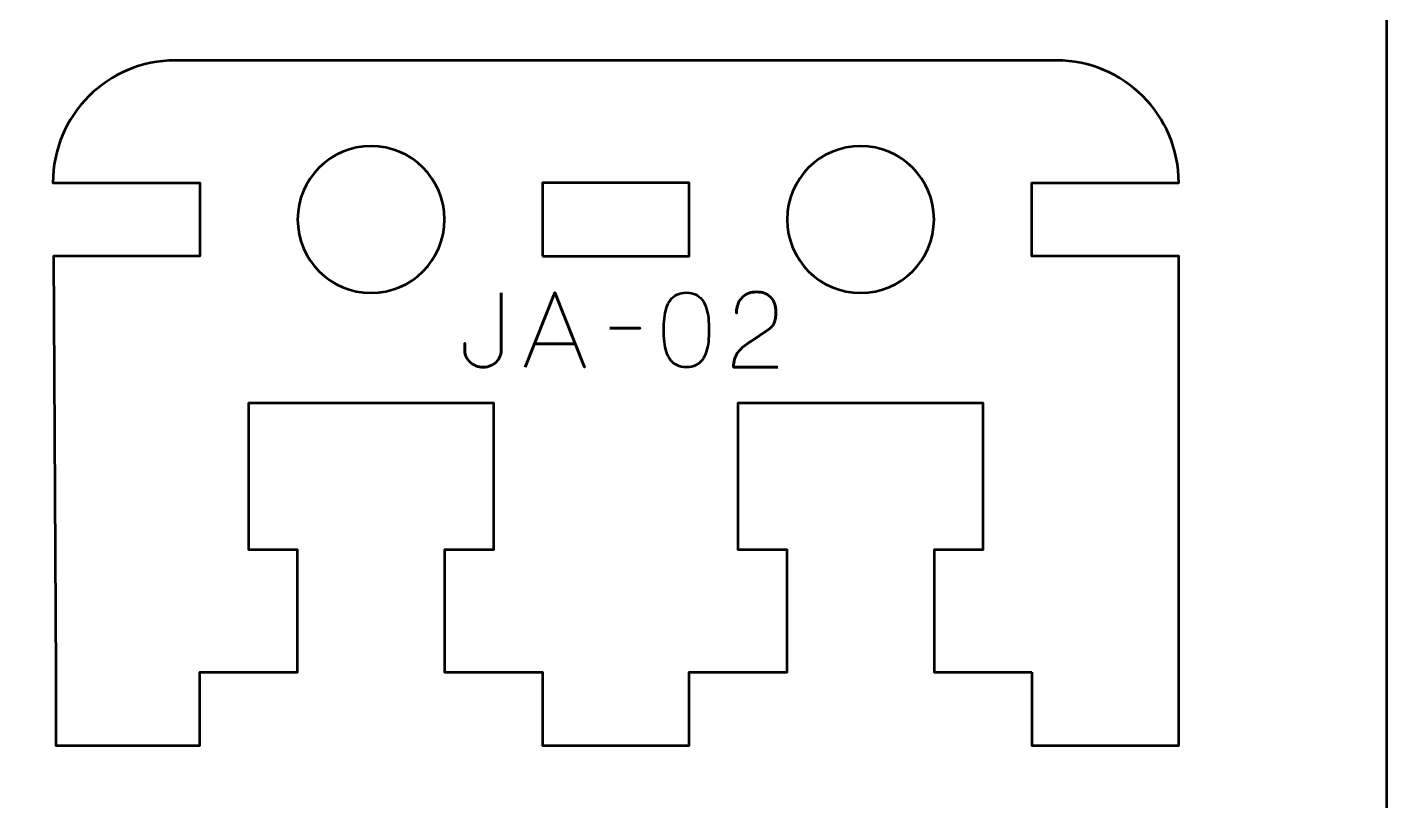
# Model space of a CAD drawing. Header units: centimetres. Extents: x -21 to 0, y -29.7 to 0.
# Drawn here: x -5.56 to 0, y -25.48 to -22.31 of the extents above; entities that cross this region are included whole.
import ezdxf

# ---------------------------------------------------------------- set-up
doc = ezdxf.new("R2010")
doc.units = ezdxf.units.CM
doc.header["$MEASUREMENT"] = 0
doc.layers.add('Layer 1', color=7, linetype='Continuous')

msp = doc.modelspace()

# ---------------------------------------------------------------- linework, layer by layer
at = {"layer": 'Layer 1', "color": 250, "lineweight": 53}
msp.add_lwpolyline([(-3.45, -23.25005), (-2.85, -23.25005), (-2.85, -22.95005), (-3.45, -22.95005), (-3.45, -23.25005)], close=True, dxfattribs=at)
at = {"layer": 'Layer 1', "color": 22, "lineweight": 53}
msp.add_open_spline([(-21.00003, -29.19995), (-21.00003, -29.19995), (-21.00003, -0.49992), (-21.00003, -0.49992), (-21.00003, -0.49992), (-21.00003, -0.22295), (-20.77694, 0.00004), (-20.49994, 0.00004), (-20.49994, 0.00004), (-20.49994, 0.00004), (-0.50008, 0.00004), (-0.50008, 0.00004), (-0.50008, 0.00004), (-0.22294, 0.00004), (0.00002, -0.22295), (0.00002, -0.49992), (0.00002, -0.49992), (0.00002, -0.49992), (0.00002, -29.19995), (0.00002, -29.19995), (0.00002, -29.19995), (0.00002, -29.47695), (-0.22294, -29.70004), (-0.50008, -29.70004), (-0.50008, -29.70004), (-0.50008, -29.70004), (-20.49994, -29.70004), (-20.49994, -29.70004), (-20.49994, -29.70004), (-20.77694, -29.70004), (-21.00003, -29.47695), (-21.00003, -29.19995)], degree=3, knots=[0, 0, 0, 0, 0.125, 0.125, 0.125, 0.125, 0.25, 0.25, 0.25, 0.25, 0.375, 0.375, 0.375, 0.375, 0.5, 0.5, 0.5, 0.5, 0.625, 0.625, 0.625, 0.625, 0.75, 0.75, 0.75, 0.75, 0.875, 0.875, 0.875, 0.875, 1, 1, 1, 1], dxfattribs=at)
at = {"layer": 'Layer 1', "color": 114, "lineweight": 53}
msp.add_open_spline([(-1.45, -24.95005), (-1.45, -24.95005), (-1.85, -24.95006), (-1.85, -24.95006), (-1.85, -24.95006), (-1.85, -24.95006), (-1.85, -24.45005), (-1.85, -24.45005), (-1.85, -24.45005), (-1.85, -24.45005), (-1.65, -24.45004), (-1.65, -24.45004), (-1.65, -24.45004), (-1.65, -24.45004), (-1.65, -23.85005), (-1.65, -23.85005), (-1.65, -23.85005), (-2.03333, -23.85005), (-2.26667, -23.85005), (-2.65, -23.85005), (-2.65, -23.85005), (-2.65, -23.85005), (-2.65, -24.45004), (-2.65, -24.45004), (-2.65, -24.45004), (-2.65, -24.45004), (-2.45, -24.45005), (-2.45, -24.45005), (-2.45, -24.45005), (-2.45, -24.45005), (-2.45, -24.95005), (-2.45, -24.95005), (-2.45, -24.95005), (-2.45, -24.95005), (-2.85, -24.95005), (-2.85, -24.95005), (-2.85, -24.95005), (-2.85, -24.95005), (-2.85, -25.25005), (-2.85, -25.25005), (-2.85, -25.25005), (-2.85, -25.25005), (-3.45, -25.25005), (-3.45, -25.25005), (-3.45, -25.25005), (-3.45, -25.25005), (-3.45, -24.95005), (-3.45, -24.95005), (-3.45, -24.95005), (-3.45, -24.95005), (-3.85, -24.95006), (-3.85, -24.95006), (-3.85, -24.95006), (-3.85, -24.95006), (-3.85, -24.45005), (-3.85, -24.45005), (-3.85, -24.45005), (-3.85, -24.45005), (-3.65, -24.45004), (-3.65, -24.45004), (-3.65, -24.45004), (-3.65, -24.45004), (-3.65, -23.85005), (-3.65, -23.85005), (-3.65, -23.85005), (-4.03333, -23.85005), (-4.26667, -23.85005), (-4.65, -23.85005), (-4.65, -23.85005), (-4.65, -23.85005), (-4.65, -24.45004), (-4.65, -24.45004), (-4.65, -24.45004), (-4.65, -24.45004), (-4.45, -24.45005), (-4.45, -24.45005), (-4.45, -24.45005), (-4.45, -24.45005), (-4.45, -24.95005), (-4.45, -24.95005), (-4.45, -24.95005), (-4.45, -24.95005), (-4.85, -24.95005), (-4.85, -24.95005), (-4.85, -24.95005), (-4.85, -24.95005), (-4.85, -25.25005), (-4.85, -25.25005), (-4.85, -25.25005), (-4.85, -25.25005), (-5.4375, -25.25005), (-5.4375, -25.25005), (-5.4375, -25.25005), (-5.4375, -25.25005), (-5.4375, -24.95005), (-5.4375, -24.95005), (-5.4375, -24.95005), (-5.4375, -24.95005), (-5.44812, -23.25005), (-5.44812, -23.25005), (-5.44812, -23.25005), (-5.44812, -23.25005), (-4.85, -23.25005), (-4.85, -23.25005), (-4.85, -23.25005), (-4.85, -23.25005), (-4.85, -22.95005), (-4.85, -22.95005), (-4.85, -22.95005), (-4.85, -22.95005), (-5.45, -22.95005), (-5.45, -22.95005), (-5.45, -22.95005), (-5.45, -22.67396), (-5.22609, -22.45005), (-4.95, -22.45005), (-4.95, -22.45005), (-4.95, -22.45005), (-1.35, -22.45005), (-1.35, -22.45005), (-1.35, -22.45005), (-1.07391, -22.45005), (-0.85, -22.67396), (-0.85, -22.95005), (-0.85, -22.95005), (-0.85, -22.95005), (-1.45, -22.95005), (-1.45, -22.95005), (-1.45, -22.95005), (-1.45, -22.95005), (-1.45, -23.25005), (-1.45, -23.25005), (-1.45, -23.25005), (-1.45, -23.25005), (-0.85, -23.25005), (-0.85, -23.25005), (-0.85, -23.25005), (-0.85, -23.25005), (-0.85, -24.95006), (-0.85, -24.95006), (-0.85, -24.95006), (-0.85, -24.95006), (-0.85, -24.95005), (-0.85, -24.95005), (-0.85, -24.95005), (-0.85, -24.95005), (-0.85, -25.25005), (-0.85, -25.25005), (-0.85, -25.25005), (-0.85, -25.25005), (-1.45, -25.25005), (-1.45, -25.25005), (-1.45, -25.25005), (-1.45, -25.25005), (-1.45, -24.95005), (-1.45, -24.95005)], degree=3, knots=[0, 0, 0, 0, 0.025641, 0.025641, 0.025641, 0.025641, 0.0512821, 0.0512821, 0.0512821, 0.0512821, 0.0769231, 0.0769231, 0.0769231, 0.0769231, 0.1025641, 0.1025641, 0.1025641, 0.1025641, 0.1282051, 0.1282051, 0.1282051, 0.1282051, 0.1538462, 0.1538462, 0.1538462, 0.1538462, 0.1794872, 0.1794872, 0.1794872, 0.1794872, 0.2051282, 0.2051282, 0.2051282, 0.2051282, 0.2307692, 0.2307692, 0.2307692, 0.2307692, 0.2564103, 0.2564103, 0.2564103, 0.2564103, 0.2820513, 0.2820513, 0.2820513, 0.2820513, 0.3076923, 0.3076923, 0.3076923, 0.3076923, 0.3333333, 0.3333333, 0.3333333, 0.3333333, 0.3589744, 0.3589744, 0.3589744, 0.3589744, 0.3846154, 0.3846154, 0.3846154, 0.3846154, 0.4102564, 0.4102564, 0.4102564, 0.4102564, 0.4358974, 0.4358974, 0.4358974, 0.4358974, 0.4615385, 0.4615385, 0.4615385, 0.4615385, 0.4871795, 0.4871795, 0.4871795, 0.4871795, 0.5128205, 0.5128205, 0.5128205, 0.5128205, 0.5384615, 0.5384615, 0.5384615, 0.5384615, 0.5641026, 0.5641026, 0.5641026, 0.5641026, 0.5897436, 0.5897436, 0.5897436, 0.5897436, 0.6153846, 0.6153846, 0.6153846, 0.6153846, 0.6410256, 0.6410256, 0.6410256, 0.6410256, 0.6666667, 0.6666667, 0.6666667, 0.6666667, 0.6923077, 0.6923077, 0.6923077, 0.6923077, 0.7179487, 0.7179487, 0.7179487, 0.7179487, 0.7435897, 0.7435897, 0.7435897, 0.7435897, 0.7692308, 0.7692308, 0.7692308, 0.7692308, 0.7948718, 0.7948718, 0.7948718, 0.7948718, 0.8205128, 0.8205128, 0.8205128, 0.8205128, 0.8461538, 0.8461538, 0.8461538, 0.8461538, 0.8717949, 0.8717949, 0.8717949, 0.8717949, 0.8974359, 0.8974359, 0.8974359, 0.8974359, 0.9230769, 0.9230769, 0.9230769, 0.9230769, 0.9487179, 0.9487179, 0.9487179, 0.9487179, 0.974359, 0.974359, 0.974359, 0.974359, 1, 1, 1, 1], dxfattribs=at)
at = {"layer": 'Layer 1', "color": 250, "lineweight": 53}
for points in [[(-3.85, -23.10005), (-3.85, -23.26571), (-3.98434, -23.40005), (-4.15, -23.40005), (-4.15, -23.40005), (-4.31566, -23.40005), (-4.45, -23.26571), (-4.45, -23.10005), (-4.45, -23.10005), (-4.45, -22.93439), (-4.31566, -22.80005), (-4.15, -22.80005), (-4.15, -22.80005), (-3.98434, -22.80005), (-3.85, -22.93439), (-3.85, -23.10005)], [(-1.85, -23.10005), (-1.85, -23.26571), (-1.98434, -23.40005), (-2.15, -23.40005), (-2.15, -23.40005), (-2.31566, -23.40005), (-2.45, -23.26571), (-2.45, -23.10005), (-2.45, -23.10005), (-2.45, -22.93439), (-2.31566, -22.80005), (-2.15, -22.80005), (-2.15, -22.80005), (-1.98434, -22.80005), (-1.85, -22.93439), (-1.85, -23.10005)]]:
    msp.add_open_spline(points, degree=3, knots=[0, 0, 0, 0, 0.25, 0.25, 0.25, 0.25, 0.5, 0.5, 0.5, 0.5, 0.75, 0.75, 0.75, 0.75, 1, 1, 1, 1], dxfattribs=at)
at = {"layer": 'Layer 1', "color": 30, "lineweight": 53}
for points, knots in [([(-3.6182, -23.4004), (-3.6182, -23.4004), (-3.61862, -23.63747), (-3.61862, -23.63747), (-3.61862, -23.63747), (-3.61862, -23.64516), (-3.62025, -23.65292), (-3.62335, -23.66061), (-3.62335, -23.66061), (-3.62653, -23.66837), (-3.63118, -23.67543), (-3.63732, -23.68192), (-3.63732, -23.68192), (-3.64353, -23.68834), (-3.65108, -23.69356), (-3.66004, -23.69744), (-3.66004, -23.69744), (-3.66907, -23.70139), (-3.67937, -23.70337), (-3.69101, -23.70351), (-3.69101, -23.70351), (-3.70266, -23.70351), (-3.71317, -23.7016), (-3.72248, -23.69786), (-3.72248, -23.69786), (-3.7318, -23.69405), (-3.73977, -23.68897), (-3.74633, -23.68255), (-3.74633, -23.68255), (-3.75296, -23.67613), (-3.75797, -23.66908), (-3.7615, -23.66124), (-3.7615, -23.66124), (-3.76503, -23.65341), (-3.76679, -23.64551), (-3.76679, -23.63747), (-3.76679, -23.63747), (-3.76679, -23.63747), (-3.76679, -23.60614), (-3.76679, -23.60614), (-3.76679, -23.60614), (-3.76679, -23.60614), (-3.76679, -23.63747), (-3.76679, -23.63747), (-3.76679, -23.63747), (-3.76679, -23.64551), (-3.76503, -23.65341), (-3.7615, -23.66124), (-3.7615, -23.66124), (-3.75797, -23.66908), (-3.75296, -23.67613), (-3.74633, -23.68255), (-3.74633, -23.68255), (-3.73977, -23.68897), (-3.7318, -23.69405), (-3.72248, -23.69786), (-3.72248, -23.69786), (-3.71317, -23.7016), (-3.70266, -23.70351), (-3.69101, -23.70351), (-3.69101, -23.70351), (-3.67937, -23.70337), (-3.66907, -23.70139), (-3.66004, -23.69744), (-3.66004, -23.69744), (-3.65108, -23.69356), (-3.64353, -23.68834), (-3.63732, -23.68192), (-3.63732, -23.68192), (-3.63118, -23.67543), (-3.62653, -23.66837), (-3.62335, -23.66061), (-3.62335, -23.66061), (-3.62025, -23.65292), (-3.61862, -23.64516), (-3.61862, -23.63747), (-3.61862, -23.63747), (-3.61862, -23.63747), (-3.6182, -23.4004), (-3.6182, -23.4004)], [0, 0, 0, 0, 0.05, 0.05, 0.05, 0.05, 0.1, 0.1, 0.1, 0.1, 0.15, 0.15, 0.15, 0.15, 0.2, 0.2, 0.2, 0.2, 0.25, 0.25, 0.25, 0.25, 0.3, 0.3, 0.3, 0.3, 0.35, 0.35, 0.35, 0.35, 0.4, 0.4, 0.4, 0.4, 0.45, 0.45, 0.45, 0.45, 0.5, 0.5, 0.5, 0.5, 0.55, 0.55, 0.55, 0.55, 0.6, 0.6, 0.6, 0.6, 0.65, 0.65, 0.65, 0.65, 0.7, 0.7, 0.7, 0.7, 0.75, 0.75, 0.75, 0.75, 0.8, 0.8, 0.8, 0.8, 0.85, 0.85, 0.85, 0.85, 0.9, 0.9, 0.9, 0.9, 0.95, 0.95, 0.95, 0.95, 1, 1, 1, 1]), ([(-3.51999, -23.70393), (-3.51999, -23.70393), (-3.39892, -23.39871), (-3.39892, -23.39871), (-3.39892, -23.39871), (-3.39892, -23.39871), (-3.27742, -23.70393), (-3.27742, -23.70393), (-3.27742, -23.70393), (-3.27742, -23.70393), (-3.39892, -23.39871), (-3.39892, -23.39871), (-3.39892, -23.39871), (-3.39892, -23.39871), (-3.51999, -23.70393), (-3.51999, -23.70393)], [0, 0, 0, 0, 0.25, 0.25, 0.25, 0.25, 0.5, 0.5, 0.5, 0.5, 0.75, 0.75, 0.75, 0.75, 1, 1, 1, 1]), ([(-2.86171, -23.70393), (-2.8469, -23.70386), (-2.83413, -23.70125), (-2.82347, -23.69617), (-2.82347, -23.69617), (-2.81289, -23.69109), (-2.80407, -23.68382), (-2.79702, -23.67458), (-2.79702, -23.67458), (-2.79003, -23.66527), (-2.78453, -23.65426), (-2.78044, -23.64156), (-2.78044, -23.64156), (-2.77641, -23.62886), (-2.77352, -23.61496), (-2.7719, -23.59972), (-2.7719, -23.59972), (-2.7702, -23.58448), (-2.76936, -23.56846), (-2.76943, -23.55153), (-2.76943, -23.55153), (-2.76936, -23.53467), (-2.7702, -23.51865), (-2.7719, -23.50348), (-2.7719, -23.50348), (-2.77352, -23.48831), (-2.77641, -23.47434), (-2.78044, -23.46164), (-2.78044, -23.46164), (-2.78453, -23.44901), (-2.79003, -23.43801), (-2.79702, -23.42862), (-2.79702, -23.42862), (-2.80407, -23.41931), (-2.81289, -23.41204), (-2.82347, -23.40696), (-2.82347, -23.40696), (-2.83413, -23.40181), (-2.8469, -23.3992), (-2.86171, -23.39913), (-2.86171, -23.39913), (-2.87653, -23.3992), (-2.8893, -23.40181), (-2.89996, -23.40696), (-2.89996, -23.40696), (-2.91054, -23.41204), (-2.91936, -23.41931), (-2.92641, -23.42862), (-2.92641, -23.42862), (-2.9334, -23.43801), (-2.9389, -23.44901), (-2.94299, -23.46164), (-2.94299, -23.46164), (-2.94702, -23.47434), (-2.94991, -23.48831), (-2.95153, -23.50348), (-2.95153, -23.50348), (-2.95322, -23.51865), (-2.95407, -23.53467), (-2.954, -23.55153), (-2.954, -23.55153), (-2.95407, -23.56846), (-2.95322, -23.58448), (-2.95153, -23.59972), (-2.95153, -23.59972), (-2.94991, -23.61496), (-2.94702, -23.62886), (-2.94299, -23.64156), (-2.94299, -23.64156), (-2.9389, -23.65426), (-2.9334, -23.66527), (-2.92641, -23.67458), (-2.92641, -23.67458), (-2.91936, -23.68382), (-2.91054, -23.69109), (-2.89996, -23.69617), (-2.89996, -23.69617), (-2.8893, -23.70125), (-2.87653, -23.70386), (-2.86171, -23.70393)], [0, 0, 0, 0, 0.05, 0.05, 0.05, 0.05, 0.1, 0.1, 0.1, 0.1, 0.15, 0.15, 0.15, 0.15, 0.2, 0.2, 0.2, 0.2, 0.25, 0.25, 0.25, 0.25, 0.3, 0.3, 0.3, 0.3, 0.35, 0.35, 0.35, 0.35, 0.4, 0.4, 0.4, 0.4, 0.45, 0.45, 0.45, 0.45, 0.5, 0.5, 0.5, 0.5, 0.55, 0.55, 0.55, 0.55, 0.6, 0.6, 0.6, 0.6, 0.65, 0.65, 0.65, 0.65, 0.7, 0.7, 0.7, 0.7, 0.75, 0.75, 0.75, 0.75, 0.8, 0.8, 0.8, 0.8, 0.85, 0.85, 0.85, 0.85, 0.9, 0.9, 0.9, 0.9, 0.95, 0.95, 0.95, 0.95, 1, 1, 1, 1]), ([(-2.86171, -23.70393), (-2.8469, -23.70386), (-2.83413, -23.70125), (-2.82347, -23.69617), (-2.82347, -23.69617), (-2.81289, -23.69109), (-2.80407, -23.68382), (-2.79702, -23.67458), (-2.79702, -23.67458), (-2.79003, -23.66527), (-2.78453, -23.65426), (-2.78044, -23.64156), (-2.78044, -23.64156), (-2.77641, -23.62886), (-2.77352, -23.61496), (-2.7719, -23.59972), (-2.7719, -23.59972), (-2.7702, -23.58448), (-2.76936, -23.56846), (-2.76943, -23.55153), (-2.76943, -23.55153), (-2.76936, -23.53467), (-2.7702, -23.51865), (-2.7719, -23.50348), (-2.7719, -23.50348), (-2.77352, -23.48831), (-2.77641, -23.47434), (-2.78044, -23.46164), (-2.78044, -23.46164), (-2.78453, -23.44901), (-2.79003, -23.43801), (-2.79702, -23.42862), (-2.79702, -23.42862), (-2.80407, -23.41931), (-2.81289, -23.41204), (-2.82347, -23.40696), (-2.82347, -23.40696), (-2.83413, -23.40181), (-2.8469, -23.3992), (-2.86171, -23.39913), (-2.86171, -23.39913), (-2.87653, -23.3992), (-2.8893, -23.40181), (-2.89996, -23.40696), (-2.89996, -23.40696), (-2.91054, -23.41204), (-2.91936, -23.41931), (-2.92641, -23.42862), (-2.92641, -23.42862), (-2.9334, -23.43801), (-2.9389, -23.44901), (-2.94299, -23.46164), (-2.94299, -23.46164), (-2.94702, -23.47434), (-2.94991, -23.48831), (-2.95153, -23.50348), (-2.95153, -23.50348), (-2.95322, -23.51865), (-2.95407, -23.53467), (-2.954, -23.55153), (-2.954, -23.55153), (-2.95407, -23.56846), (-2.95322, -23.58448), (-2.95153, -23.59972), (-2.95153, -23.59972), (-2.94991, -23.61496), (-2.94702, -23.62886), (-2.94299, -23.64156), (-2.94299, -23.64156), (-2.9389, -23.65426), (-2.9334, -23.66527), (-2.92641, -23.67458), (-2.92641, -23.67458), (-2.91936, -23.68382), (-2.91054, -23.69109), (-2.89996, -23.69617), (-2.89996, -23.69617), (-2.8893, -23.70125), (-2.87653, -23.70386), (-2.86171, -23.70393)], [0, 0, 0, 0, 0.05, 0.05, 0.05, 0.05, 0.1, 0.1, 0.1, 0.1, 0.15, 0.15, 0.15, 0.15, 0.2, 0.2, 0.2, 0.2, 0.25, 0.25, 0.25, 0.25, 0.3, 0.3, 0.3, 0.3, 0.35, 0.35, 0.35, 0.35, 0.4, 0.4, 0.4, 0.4, 0.45, 0.45, 0.45, 0.45, 0.5, 0.5, 0.5, 0.5, 0.55, 0.55, 0.55, 0.55, 0.6, 0.6, 0.6, 0.6, 0.65, 0.65, 0.65, 0.65, 0.7, 0.7, 0.7, 0.7, 0.75, 0.75, 0.75, 0.75, 0.8, 0.8, 0.8, 0.8, 0.85, 0.85, 0.85, 0.85, 0.9, 0.9, 0.9, 0.9, 0.95, 0.95, 0.95, 0.95, 1, 1, 1, 1]), ([(-2.48749, -23.70393), (-2.48749, -23.70393), (-2.6691, -23.70393), (-2.6691, -23.70393), (-2.6691, -23.70393), (-2.66875, -23.69165), (-2.6672, -23.68079), (-2.66458, -23.67147), (-2.66458, -23.67147), (-2.6619, -23.66216), (-2.65831, -23.65398), (-2.65386, -23.64692), (-2.65386, -23.64692), (-2.64934, -23.63987), (-2.64419, -23.63359), (-2.63834, -23.62808), (-2.63834, -23.62808), (-2.63248, -23.62251), (-2.6262, -23.61743), (-2.61943, -23.61263), (-2.61943, -23.61263), (-2.61266, -23.6079), (-2.60567, -23.60318), (-2.5984, -23.59852), (-2.5984, -23.59852), (-2.5984, -23.59852), (-2.52601, -23.55026), (-2.52601, -23.55026), (-2.52601, -23.55026), (-2.51861, -23.54504), (-2.51282, -23.53933), (-2.50873, -23.53319), (-2.50873, -23.53319), (-2.50457, -23.52705), (-2.50167, -23.52056), (-2.49991, -23.51371), (-2.49991, -23.51371), (-2.49822, -23.50694), (-2.49716, -23.49996), (-2.49681, -23.4929), (-2.49681, -23.4929), (-2.49645, -23.48577), (-2.49631, -23.47865), (-2.49638, -23.47152), (-2.49638, -23.47152), (-2.49638, -23.46567), (-2.49716, -23.45939), (-2.49871, -23.45261), (-2.49871, -23.45261), (-2.50033, -23.44591), (-2.50287, -23.43921), (-2.50647, -23.43258), (-2.50647, -23.43258), (-2.51007, -23.42594), (-2.51487, -23.41988), (-2.52086, -23.41437), (-2.52086, -23.41437), (-2.52686, -23.40894), (-2.53427, -23.40457), (-2.54309, -23.40125), (-2.54309, -23.40125), (-2.55191, -23.39793), (-2.56228, -23.39624), (-2.57427, -23.39617), (-2.57427, -23.39617), (-2.58634, -23.39624), (-2.59699, -23.39793), (-2.60617, -23.40118), (-2.60617, -23.40118), (-2.61534, -23.40442), (-2.62317, -23.40894), (-2.62966, -23.41465), (-2.62966, -23.41465), (-2.63615, -23.42037), (-2.64137, -23.427), (-2.64546, -23.43441), (-2.64546, -23.43441), (-2.64956, -23.44182), (-2.65252, -23.44972), (-2.65442, -23.45805), (-2.65442, -23.45805), (-2.65633, -23.46637), (-2.65725, -23.47484), (-2.65725, -23.48338), (-2.65725, -23.48338), (-2.65725, -23.47484), (-2.65633, -23.46637), (-2.65442, -23.45805), (-2.65442, -23.45805), (-2.65252, -23.44972), (-2.64956, -23.44182), (-2.64546, -23.43441), (-2.64546, -23.43441), (-2.64137, -23.427), (-2.63615, -23.42037), (-2.62966, -23.41465), (-2.62966, -23.41465), (-2.62317, -23.40894), (-2.61534, -23.40442), (-2.60617, -23.40118), (-2.60617, -23.40118), (-2.59699, -23.39793), (-2.58634, -23.39624), (-2.57427, -23.39617), (-2.57427, -23.39617), (-2.56228, -23.39624), (-2.55191, -23.39793), (-2.54309, -23.40125), (-2.54309, -23.40125), (-2.53427, -23.40457), (-2.52686, -23.40894), (-2.52086, -23.41437), (-2.52086, -23.41437), (-2.51487, -23.41988), (-2.51007, -23.42594), (-2.50647, -23.43258), (-2.50647, -23.43258), (-2.50287, -23.43921), (-2.50033, -23.44591), (-2.49871, -23.45261), (-2.49871, -23.45261), (-2.49716, -23.45939), (-2.49638, -23.46567), (-2.49638, -23.47152), (-2.49638, -23.47152), (-2.49631, -23.47865), (-2.49645, -23.48577), (-2.49681, -23.4929), (-2.49681, -23.4929), (-2.49716, -23.49996), (-2.49822, -23.50694), (-2.49991, -23.51371), (-2.49991, -23.51371), (-2.50167, -23.52056), (-2.50457, -23.52705), (-2.50873, -23.53319), (-2.50873, -23.53319), (-2.51282, -23.53933), (-2.51861, -23.54504), (-2.52601, -23.55026), (-2.52601, -23.55026), (-2.52601, -23.55026), (-2.5984, -23.59852), (-2.5984, -23.59852), (-2.5984, -23.59852), (-2.60567, -23.60318), (-2.61266, -23.6079), (-2.61943, -23.61263), (-2.61943, -23.61263), (-2.6262, -23.61743), (-2.63248, -23.62251), (-2.63834, -23.62808), (-2.63834, -23.62808), (-2.64419, -23.63359), (-2.64934, -23.63987), (-2.65386, -23.64692), (-2.65386, -23.64692), (-2.65831, -23.65398), (-2.6619, -23.66216), (-2.66458, -23.67147), (-2.66458, -23.67147), (-2.6672, -23.68079), (-2.66875, -23.69165), (-2.6691, -23.70393), (-2.6691, -23.70393), (-2.6691, -23.70393), (-2.48749, -23.70393), (-2.48749, -23.70393)], [0, 0, 0, 0, 0.0238095, 0.0238095, 0.0238095, 0.0238095, 0.047619, 0.047619, 0.047619, 0.047619, 0.0714286, 0.0714286, 0.0714286, 0.0714286, 0.0952381, 0.0952381, 0.0952381, 0.0952381, 0.1190476, 0.1190476, 0.1190476, 0.1190476, 0.1428571, 0.1428571, 0.1428571, 0.1428571, 0.1666667, 0.1666667, 0.1666667, 0.1666667, 0.1904762, 0.1904762, 0.1904762, 0.1904762, 0.2142857, 0.2142857, 0.2142857, 0.2142857, 0.2380952, 0.2380952, 0.2380952, 0.2380952, 0.2619048, 0.2619048, 0.2619048, 0.2619048, 0.2857143, 0.2857143, 0.2857143, 0.2857143, 0.3095238, 0.3095238, 0.3095238, 0.3095238, 0.3333333, 0.3333333, 0.3333333, 0.3333333, 0.3571429, 0.3571429, 0.3571429, 0.3571429, 0.3809524, 0.3809524, 0.3809524, 0.3809524, 0.4047619, 0.4047619, 0.4047619, 0.4047619, 0.4285714, 0.4285714, 0.4285714, 0.4285714, 0.452381, 0.452381, 0.452381, 0.452381, 0.4761905, 0.4761905, 0.4761905, 0.4761905, 0.5, 0.5, 0.5, 0.5, 0.5238095, 0.5238095, 0.5238095, 0.5238095, 0.547619, 0.547619, 0.547619, 0.547619, 0.5714286, 0.5714286, 0.5714286, 0.5714286, 0.5952381, 0.5952381, 0.5952381, 0.5952381, 0.6190476, 0.6190476, 0.6190476, 0.6190476, 0.6428571, 0.6428571, 0.6428571, 0.6428571, 0.6666667, 0.6666667, 0.6666667, 0.6666667, 0.6904762, 0.6904762, 0.6904762, 0.6904762, 0.7142857, 0.7142857, 0.7142857, 0.7142857, 0.7380952, 0.7380952, 0.7380952, 0.7380952, 0.7619048, 0.7619048, 0.7619048, 0.7619048, 0.7857143, 0.7857143, 0.7857143, 0.7857143, 0.8095238, 0.8095238, 0.8095238, 0.8095238, 0.8333333, 0.8333333, 0.8333333, 0.8333333, 0.8571429, 0.8571429, 0.8571429, 0.8571429, 0.8809524, 0.8809524, 0.8809524, 0.8809524, 0.9047619, 0.9047619, 0.9047619, 0.9047619, 0.9285714, 0.9285714, 0.9285714, 0.9285714, 0.952381, 0.952381, 0.952381, 0.952381, 0.9761905, 0.9761905, 0.9761905, 0.9761905, 1, 1, 1, 1]), ([(-3.17413, -23.54433), (-3.17413, -23.54433), (-3.05094, -23.54433), (-3.05094, -23.54433), (-3.05094, -23.54433), (-3.05094, -23.54433), (-3.17413, -23.54433), (-3.17413, -23.54433)], [0, 0, 0, 0, 0.5, 0.5, 0.5, 0.5, 1, 1, 1, 1]), ([(-3.48189, -23.60783), (-3.48189, -23.60783), (-3.31595, -23.60783), (-3.31595, -23.60783), (-3.31595, -23.60783), (-3.31595, -23.60783), (-3.48189, -23.60783), (-3.48189, -23.60783)], [0, 0, 0, 0, 0.5, 0.5, 0.5, 0.5, 1, 1, 1, 1])]:
    msp.add_open_spline(points, degree=3, knots=knots, dxfattribs=at)

doc.saveas('drawing.dxf')
